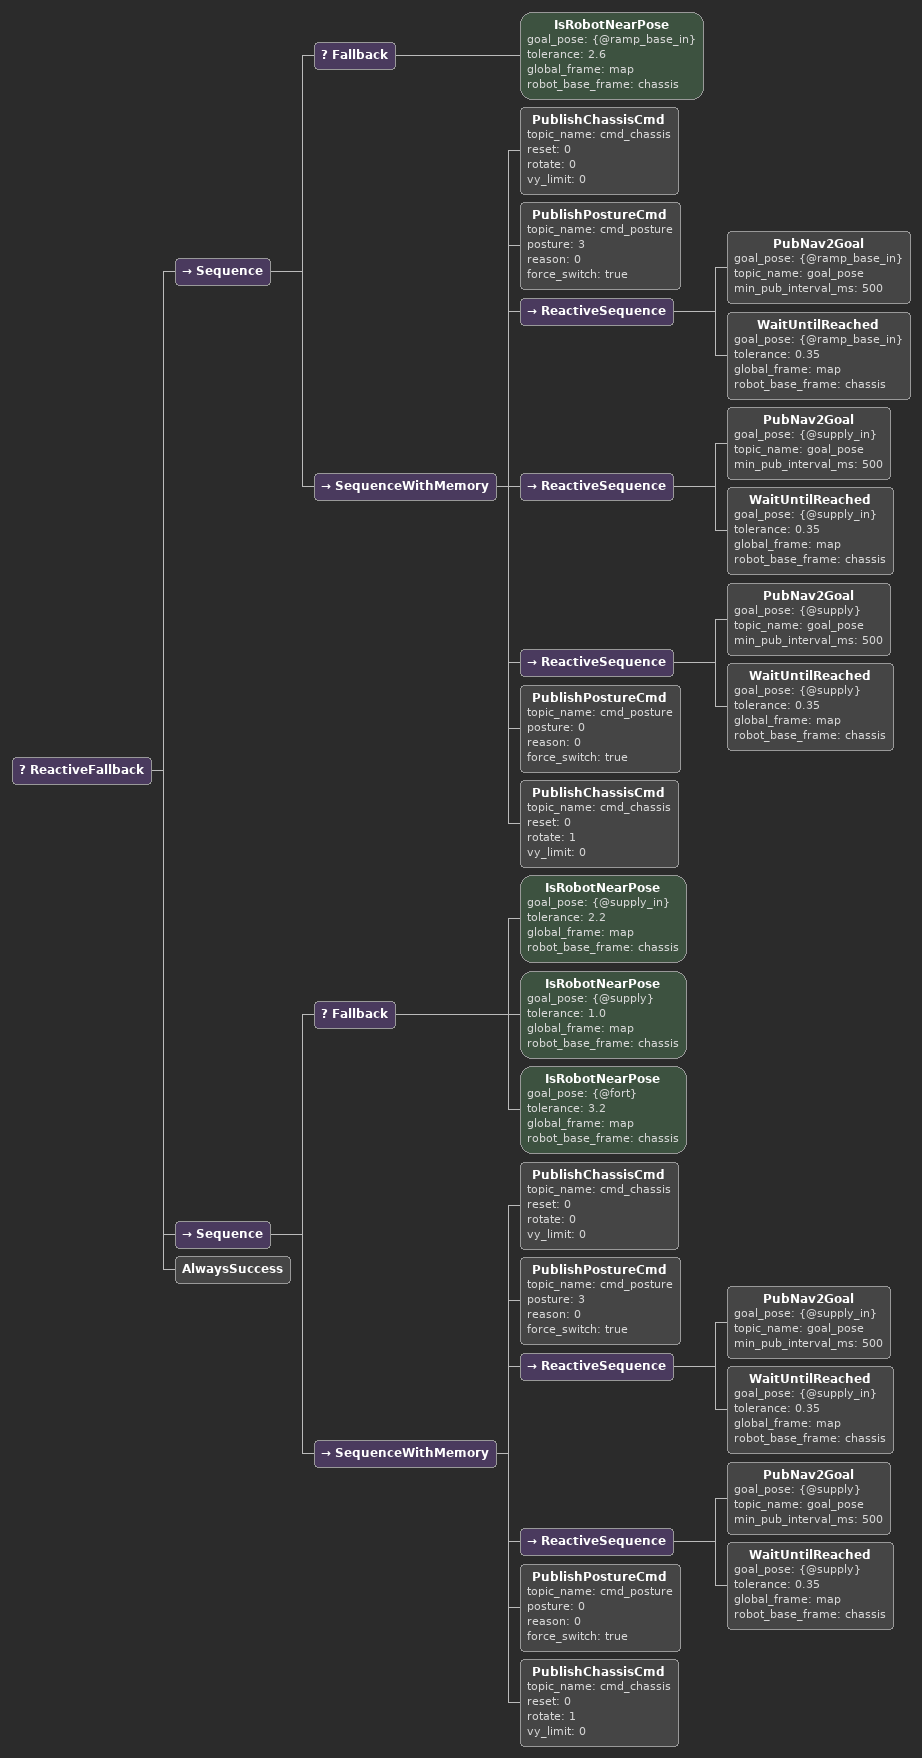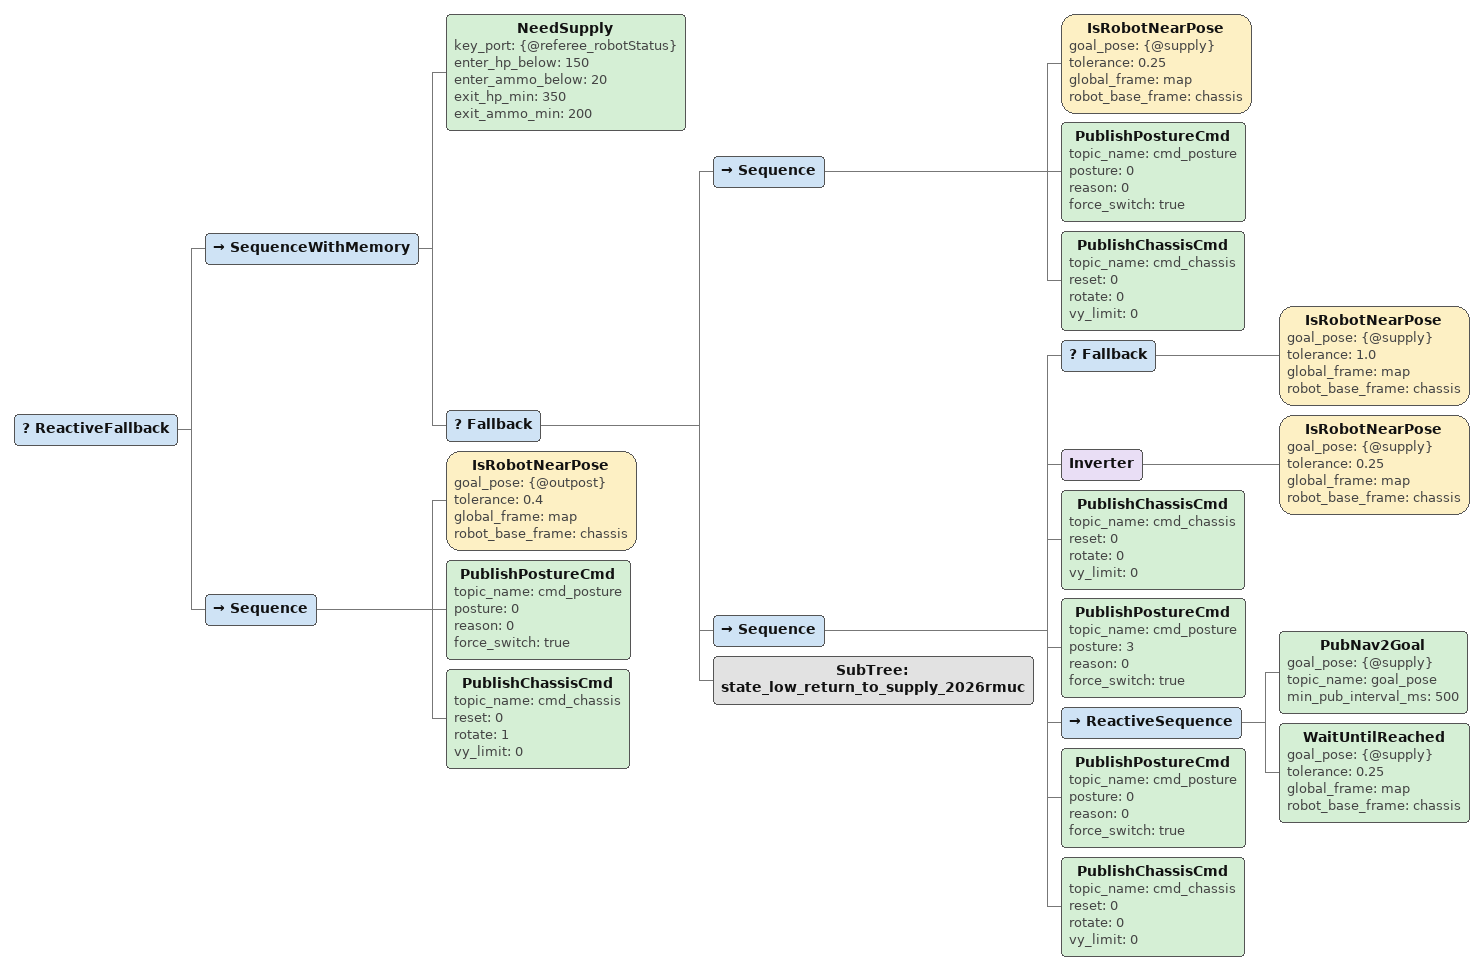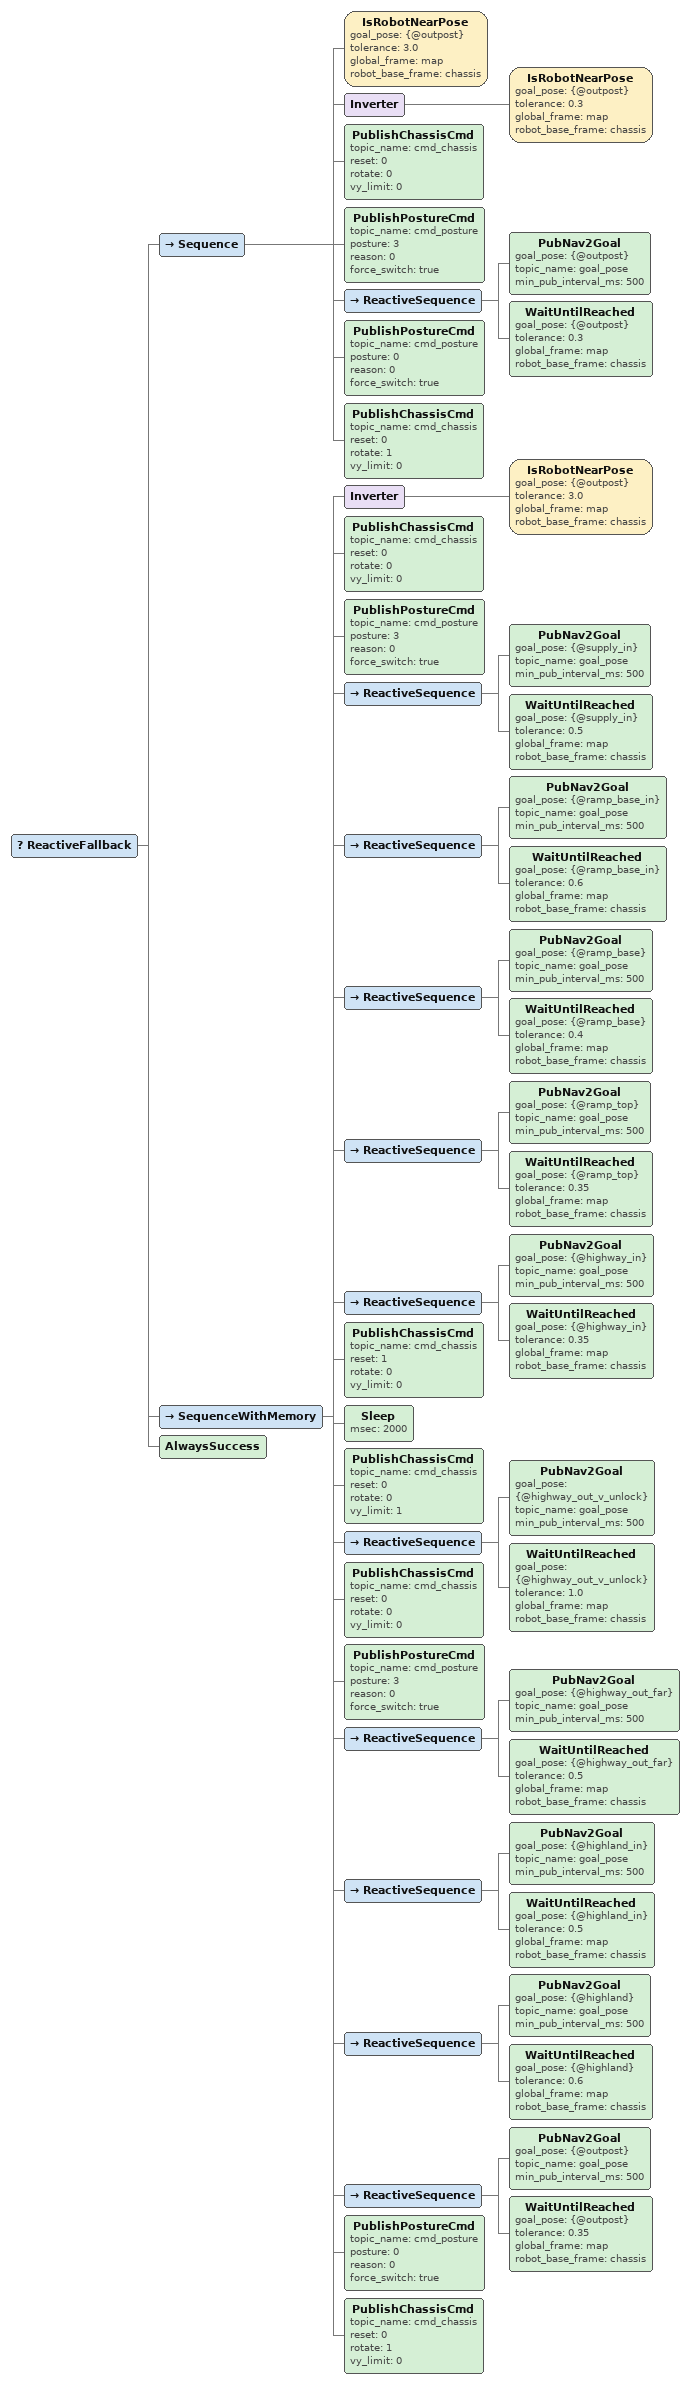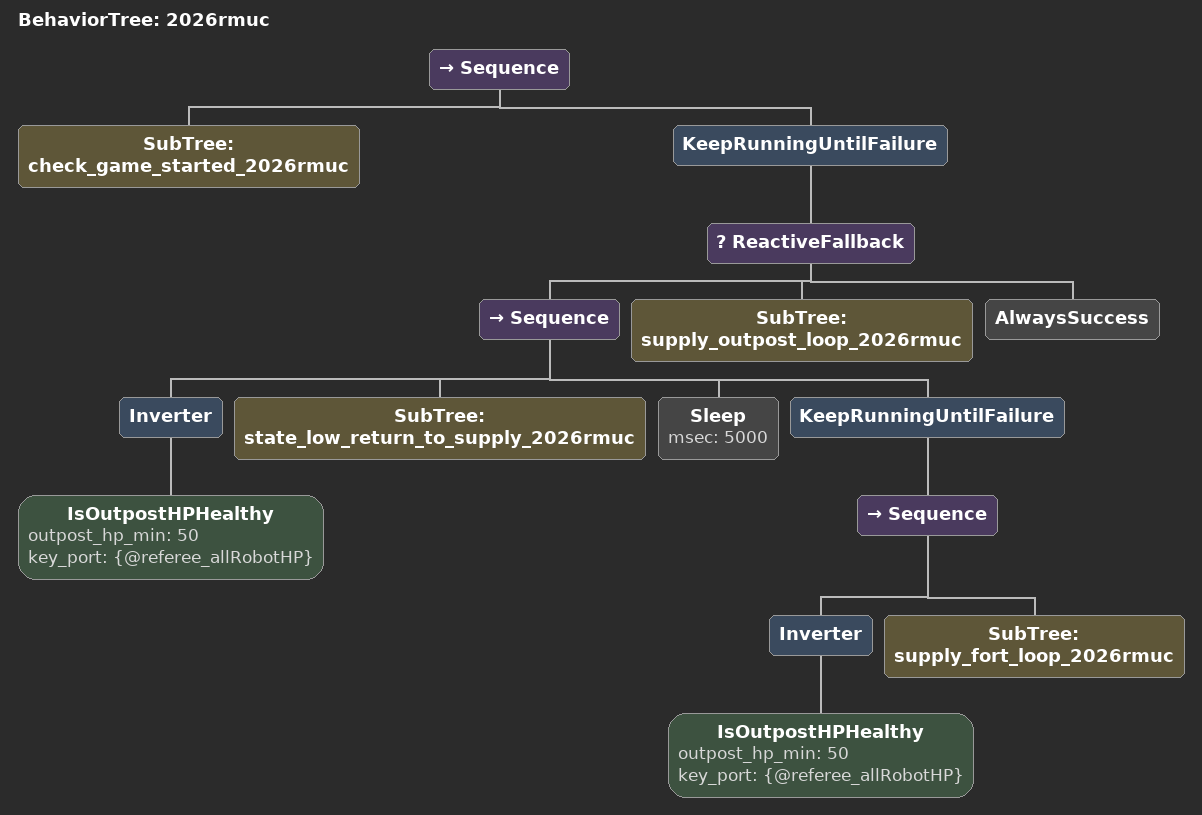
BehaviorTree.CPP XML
<ReactiveFallback>
	<!-- 位于坡底入口附近，坡底入口-补给区 -->
	<Sequence>
		<Fallback>
			<IsRobotNearPose goal_pose="{@ramp_base_in}" tolerance="2.6" global_frame="map" robot_base_frame="chassis"/>
		</Fallback>
		<SequenceWithMemory>
			<PublishChassisCmd topic_name="cmd_chassis" reset="0" rotate="0" vy_limit="0"/>
			<PublishPostureCmd topic_name="cmd_posture" posture="3" reason="0" force_switch="true"/>
			<ReactiveSequence>
				<PubNav2Goal goal_pose="{@ramp_base_in}" topic_name="goal_pose" min_pub_interval_ms="500"/>
				<WaitUntilReached goal_pose="{@ramp_base_in}" tolerance="0.35" global_frame="map" robot_base_frame="chassis"/>
			</ReactiveSequence>
			<ReactiveSequence>
				<PubNav2Goal goal_pose="{@supply_in}" topic_name="goal_pose" min_pub_interval_ms="500"/>
				<WaitUntilReached goal_pose="{@supply_in}" tolerance="0.35" global_frame="map" robot_base_frame="chassis"/>
			</ReactiveSequence>
			<ReactiveSequence>
				<PubNav2Goal goal_pose="{@supply}" topic_name="goal_pose" min_pub_interval_ms="500"/>
				<WaitUntilReached goal_pose="{@supply}" tolerance="0.35" global_frame="map" robot_base_frame="chassis"/>
			</ReactiveSequence>
			<PublishPostureCmd topic_name="cmd_posture" posture="0" reason="0" force_switch="true"/>
			<PublishChassisCmd topic_name="cmd_chassis" reset="0" rotate="1" vy_limit="0"/>
		</SequenceWithMemory>
	</Sequence>

	<!-- 位于补给区入口/补给区/堡垒附近，补给区入口-补给区 -->
	<Sequence>
		<Fallback>
			<IsRobotNearPose goal_pose="{@supply_in}" tolerance="2.2" global_frame="map" robot_base_frame="chassis"/>
			<IsRobotNearPose goal_pose="{@supply}" tolerance="1.0" global_frame="map" robot_base_frame="chassis"/>
			<IsRobotNearPose goal_pose="{@fort}" tolerance="3.2" global_frame="map" robot_base_frame="chassis"/>
		</Fallback>
		<SequenceWithMemory>
			<PublishChassisCmd topic_name="cmd_chassis" reset="0" rotate="0" vy_limit="0"/>
			<PublishPostureCmd topic_name="cmd_posture" posture="3" reason="0" force_switch="true"/>
			<ReactiveSequence>
				<PubNav2Goal goal_pose="{@supply_in}" topic_name="goal_pose" min_pub_interval_ms="500"/>
				<WaitUntilReached goal_pose="{@supply_in}" tolerance="0.35" global_frame="map" robot_base_frame="chassis"/>
			</ReactiveSequence>
			<ReactiveSequence>
				<PubNav2Goal goal_pose="{@supply}" topic_name="goal_pose" min_pub_interval_ms="500"/>
				<WaitUntilReached goal_pose="{@supply}" tolerance="0.35" global_frame="map" robot_base_frame="chassis"/>
			</ReactiveSequence>
			<PublishPostureCmd topic_name="cmd_posture" posture="0" reason="0" force_switch="true"/>
			<PublishChassisCmd topic_name="cmd_chassis" reset="0" rotate="1" vy_limit="0"/>
		</SequenceWithMemory>
	</Sequence>

	<!-- 保底选择成功，导致无限循环 -->
	<AlwaysSuccess/>
</ReactiveFallback>

<ReactiveFallback>

	<!-- 前哨回补给区反应式序列，低血低弹时持续门控，回血后立刻退出回补 -->
	<SequenceWithMemory>
		<NeedSupply key_port="{@referee_robotStatus}" enter_hp_below="150" enter_ammo_below="20" exit_hp_min="350" exit_ammo_min="200"/>
		<Fallback>
			<!-- 在补给区，关移动姿态回血-->
			<Sequence>
				<IsRobotNearPose goal_pose="{@supply}" tolerance="0.25" global_frame="map" robot_base_frame="chassis"/>
				<PublishPostureCmd topic_name="cmd_posture" posture="0" reason="0" force_switch="true"/>
				<PublishChassisCmd topic_name="cmd_chassis" reset="0" rotate="0" vy_limit="0"/>
			</Sequence>
			<!-- 在补给区附近但不在补给区内部（防止被挤开），自动回去-->
			<Sequence>
				<Fallback>
					<IsRobotNearPose goal_pose="{@supply}" tolerance="1.0" global_frame="map" robot_base_frame="chassis"/>
				</Fallback>
				<Inverter>
					<IsRobotNearPose goal_pose="{@supply}" tolerance="0.25" global_frame="map" robot_base_frame="chassis"/>
				</Inverter>
				<PublishChassisCmd topic_name="cmd_chassis" reset="0" rotate="0" vy_limit="0"/>
				<PublishPostureCmd topic_name="cmd_posture" posture="3" reason="0" force_switch="true"/>
				<ReactiveSequence>
					<PubNav2Goal goal_pose="{@supply}" topic_name="goal_pose" min_pub_interval_ms="500"/>
					<WaitUntilReached goal_pose="{@supply}" tolerance="0.25" global_frame="map" robot_base_frame="chassis"/>
				</ReactiveSequence>
				<PublishPostureCmd topic_name="cmd_posture" posture="0" reason="0" force_switch="true"/>
				<PublishChassisCmd topic_name="cmd_chassis" reset="0" rotate="0" vy_limit="0"/>
			</Sequence>
			<!-- 不在补给区附近，用低状态回补给区子树-->
			<SubTree ID="state_low_return_to_supply_2026rmuc"/>
		</Fallback>
	</SequenceWithMemory>

	<!-- 已经站上前哨或仅有轻微扰动时，保持驻守，不要立刻触发重占振荡 -->
	<Sequence>
		<IsRobotNearPose goal_pose="{@outpost}" tolerance="0.4" global_frame="map" robot_base_frame="chassis"/>
		<PublishPostureCmd topic_name="cmd_posture" posture="0" reason="0" force_switch="true"/>
		<PublishChassisCmd topic_name="cmd_chassis" reset="0" rotate="1" vy_limit="0"/>
	</Sequence>
</ReactiveFallback>

<ReactiveFallback>

	<!-- 已经进入前哨作战区（3m）但被挤开时，直接重发前哨点，不回退到补给侧首点 -->
	<Sequence>
		<IsRobotNearPose goal_pose="{@outpost}" tolerance="3.0" global_frame="map" robot_base_frame="chassis"/>
		<Inverter>
			<IsRobotNearPose goal_pose="{@outpost}" tolerance="0.3" global_frame="map" robot_base_frame="chassis"/>
		</Inverter>
		<PublishChassisCmd topic_name="cmd_chassis" reset="0" rotate="0" vy_limit="0"/>
		<PublishPostureCmd topic_name="cmd_posture" posture="3" reason="0" force_switch="true"/>
		<ReactiveSequence>
			<PubNav2Goal goal_pose="{@outpost}" topic_name="goal_pose" min_pub_interval_ms="500"/>
			<WaitUntilReached goal_pose="{@outpost}" tolerance="0.3" global_frame="map" robot_base_frame="chassis"/>
		</ReactiveSequence>
		<PublishPostureCmd topic_name="cmd_posture" posture="0" reason="0" force_switch="true"/>
		<PublishChassisCmd topic_name="cmd_chassis" reset="0" rotate="1" vy_limit="0"/>
	</Sequence>

	<!-- 补给区去前哨逐点序列（高血高弹出发），回血后强制从补给区首段重新走，避免直接续到前哨终点 -->
	<SequenceWithMemory>
		<!-- 判断是否在前哨作门控，3.0m门控，防止下次在前哨时，直接从家出发，导航前发布移动姿态 -->
		<Inverter>
			<IsRobotNearPose goal_pose="{@outpost}" tolerance="3.0" global_frame="map" robot_base_frame="chassis"/>
		</Inverter>
		<PublishChassisCmd topic_name="cmd_chassis" reset="0" rotate="0" vy_limit="0"/>
		<PublishPostureCmd topic_name="cmd_posture" posture="3" reason="0" force_switch="true"/>

		<!-- 补给区-补给区入口-斜坡坡底入口-斜坡底部-斜坡顶部-公路入口 -->
		<ReactiveSequence>
			<PubNav2Goal goal_pose="{@supply_in}" topic_name="goal_pose" min_pub_interval_ms="500"/>
			<WaitUntilReached goal_pose="{@supply_in}" tolerance="0.5" global_frame="map" robot_base_frame="chassis"/>
		</ReactiveSequence>
		<ReactiveSequence>
			<PubNav2Goal goal_pose="{@ramp_base_in}" topic_name="goal_pose" min_pub_interval_ms="500"/>
			<WaitUntilReached goal_pose="{@ramp_base_in}" tolerance="0.6" global_frame="map" robot_base_frame="chassis"/>
		</ReactiveSequence>
		<ReactiveSequence>
			<PubNav2Goal goal_pose="{@ramp_base}" topic_name="goal_pose" min_pub_interval_ms="500"/>
			<WaitUntilReached goal_pose="{@ramp_base}" tolerance="0.4" global_frame="map" robot_base_frame="chassis"/>
		</ReactiveSequence>
		<ReactiveSequence>
			<PubNav2Goal goal_pose="{@ramp_top}" topic_name="goal_pose" min_pub_interval_ms="500"/>
			<WaitUntilReached goal_pose="{@ramp_top}" tolerance="0.35" global_frame="map" robot_base_frame="chassis"/>
		</ReactiveSequence>
		<ReactiveSequence>
			<PubNav2Goal goal_pose="{@highway_in}" topic_name="goal_pose" min_pub_interval_ms="500"/>
			<WaitUntilReached goal_pose="{@highway_in}" tolerance="0.35" global_frame="map" robot_base_frame="chassis"/>
		</ReactiveSequence>

		<!-- 公路入口到公路出口速度解锁点，先底盘复位2秒，再限制vy速度，过起伏后恢复速度-->
		<PublishChassisCmd topic_name="cmd_chassis" reset="1" rotate="0" vy_limit="0"/>
		<Sleep msec="2000"/>
		<PublishChassisCmd topic_name="cmd_chassis" reset="0" rotate="0" vy_limit="1"/>
		<ReactiveSequence>
			<PubNav2Goal goal_pose="{@highway_out_v_unlock}" topic_name="goal_pose" min_pub_interval_ms="500"/>
			<WaitUntilReached goal_pose="{@highway_out_v_unlock}" tolerance="1.0" global_frame="map" robot_base_frame="chassis"/>
		</ReactiveSequence>
		<PublishChassisCmd topic_name="cmd_chassis" reset="0" rotate="0" vy_limit="0"/>
		<PublishPostureCmd topic_name="cmd_posture" posture="3" reason="0" force_switch="true"/>

		<!-- 公路出口速度解锁点-公路出口远处-高地入口-高地-前哨，逐点确认避免穿越导航在前两点间回拉 -->
		<ReactiveSequence>
			<PubNav2Goal goal_pose="{@highway_out_far}" topic_name="goal_pose" min_pub_interval_ms="500"/>
			<WaitUntilReached goal_pose="{@highway_out_far}" tolerance="0.5" global_frame="map" robot_base_frame="chassis"/>
		</ReactiveSequence>
		<ReactiveSequence>
			<PubNav2Goal goal_pose="{@highland_in}" topic_name="goal_pose" min_pub_interval_ms="500"/>
			<WaitUntilReached goal_pose="{@highland_in}" tolerance="0.5" global_frame="map" robot_base_frame="chassis"/>
		</ReactiveSequence>
		<ReactiveSequence>
			<PubNav2Goal goal_pose="{@highland}" topic_name="goal_pose" min_pub_interval_ms="500"/>
			<WaitUntilReached goal_pose="{@highland}" tolerance="0.6" global_frame="map" robot_base_frame="chassis"/>
		</ReactiveSequence>
		<ReactiveSequence>
			<PubNav2Goal goal_pose="{@outpost}" topic_name="goal_pose" min_pub_interval_ms="500"/>
			<WaitUntilReached goal_pose="{@outpost}" tolerance="0.35" global_frame="map" robot_base_frame="chassis"/>
		</ReactiveSequence>

		<!-- 到达前哨后，先关移动姿态，再开小陀螺 -->
      <PublishPostureCmd topic_name="cmd_posture" posture="0" reason="0" force_switch="true"/>
		<PublishChassisCmd topic_name="cmd_chassis" reset="0" rotate="1" vy_limit="0"/>
	</SequenceWithMemory>

	<!-- 保底选择成功，导致无限循环 -->
	<AlwaysSuccess/>
</ReactiveFallback>

<BehaviorTree ID="2026rmuc">
  <Sequence>
	<!-- 比赛开始条件，没收到裁判系统消息或在未开赛，都返回running -->
	<SubTree ID="check_game_started_2026rmuc"/>
    <!-- 无限循环-->
    <KeepRunningUntilFailure>
      <!-- 反应式选择，下一轮tick无论前面节点啥状态，都会从头tick,直到有一个成功 -->
      <ReactiveFallback>

			<!-- 前哨血量低于50，进入守家策略； -->
			<Sequence>
				<Inverter>
					<IsOutpostHPHealthy outpost_hp_min="50" key_port="{@referee_allRobotHP}"/>
				</Inverter>
				<SubTree ID="state_low_return_to_supply_2026rmuc"/>
				<Sleep msec="5000"/>
				<KeepRunningUntilFailure>
					<Sequence>
						<Inverter>
							<IsOutpostHPHealthy outpost_hp_min="50" key_port="{@referee_allRobotHP}"/>
						</Inverter>
						<SubTree ID="supply_fort_loop_2026rmuc"/>
					</Sequence>
				</KeepRunningUntilFailure>
			</Sequence>

			<!-- 基地和前哨健康，进入推前哨策略 -->
			<SubTree ID="supply_outpost_loop_2026rmuc"/>

        <!-- 保底选择成功，导致无限循环 -->
        <AlwaysSuccess/>
      </ReactiveFallback>
    </KeepRunningUntilFailure>
  </Sequence>
</BehaviorTree>
